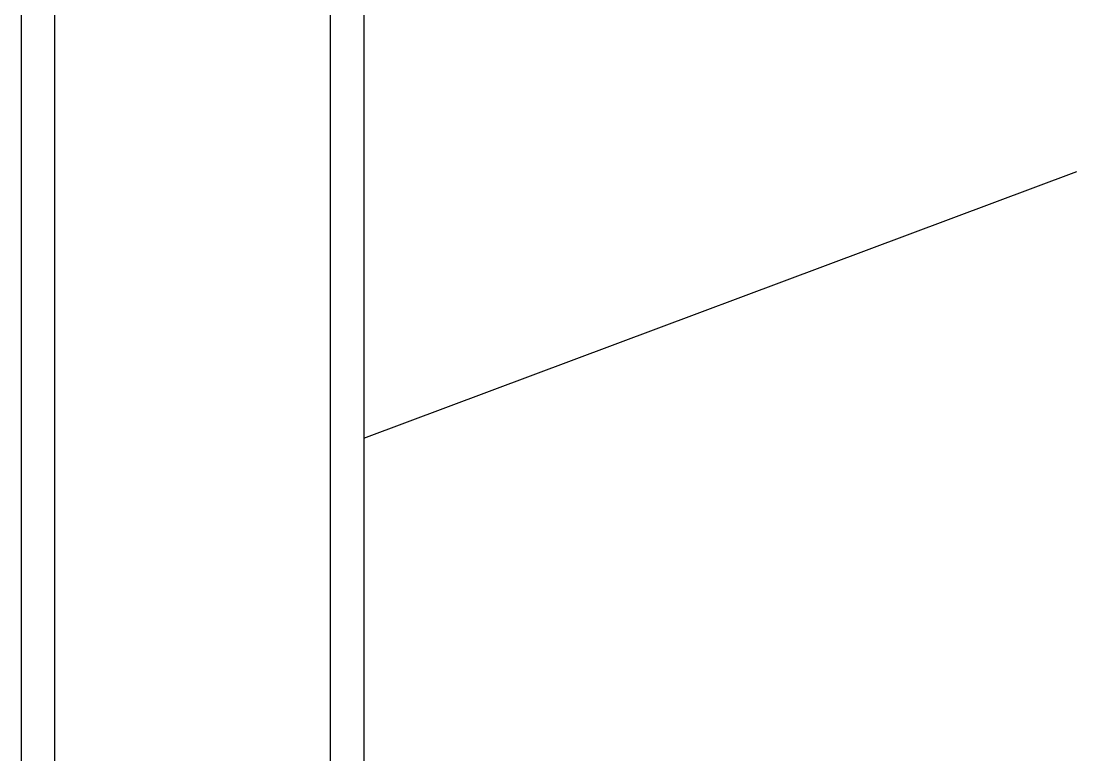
# Model space of a CAD drawing. Extents: x 27938 to 1507990, y 110129 to 923079.
# Drawn here: x 469112 to 470616, y 381855 to 382901 of the extents above; entities that cross this region are included whole.
import ezdxf

# ---------------------------------------------------------------- set-up
doc = ezdxf.new("R2010")
doc.units = 0
doc.header["$LTSCALE"] = 1000
doc.header["$MEASUREMENT"] = 0
doc.styles.get("Standard").update_dxf_attribs({"font": 'gbenor.shx', "bigfont": 'gbcbig.shx'})
doc.dimstyles.get("Standard").update_dxf_attribs({"dimtxt": 0.18, "dimasz": 0.18, "dimexe": 0.18, "dimexo": 0.0625, "dimgap": 0.09, "dimtad": 0, "dimtih": 1, "dimtoh": 1, "dimdec": 4, "dimzin": 0, "dimdsep": 46, "dimtxsty": 'Standard', "dimcen": 0.09, "dimadec": 0, "dimazin": 0, "dimtfac": 1, "dimtdec": 4, "dimtofl": 0, "dimtmove": 0, "dimatfit": 3, "dimfxl": 1, "dimtolj": 1, "dimtzin": 0, "dimarcsym": 0})

msp = doc.modelspace()

# ---------------------------------------------------------------- linework, layer by layer
at = {"linetype": 'Continuous'}
for p, q in [((469111.7, 383729.6), (469111.7, 379764.4)), ((469159.3, 383729.6), (469159.3, 379764.4)), ((469552.2, 383729.6), (469552.2, 379764.4)), ((469599.8, 383729.6), (469599.8, 379764.4))]:
    msp.add_line(p, q, dxfattribs=at)

# ---------------------------------------------------------------- leaders
msp.add_leader([(469599.8, 382306.7), (470616, 382686.4)], dimstyle='Standard', override={"dimgap": 20, "dimtad": 0})

doc.saveas('drawing.dxf')
